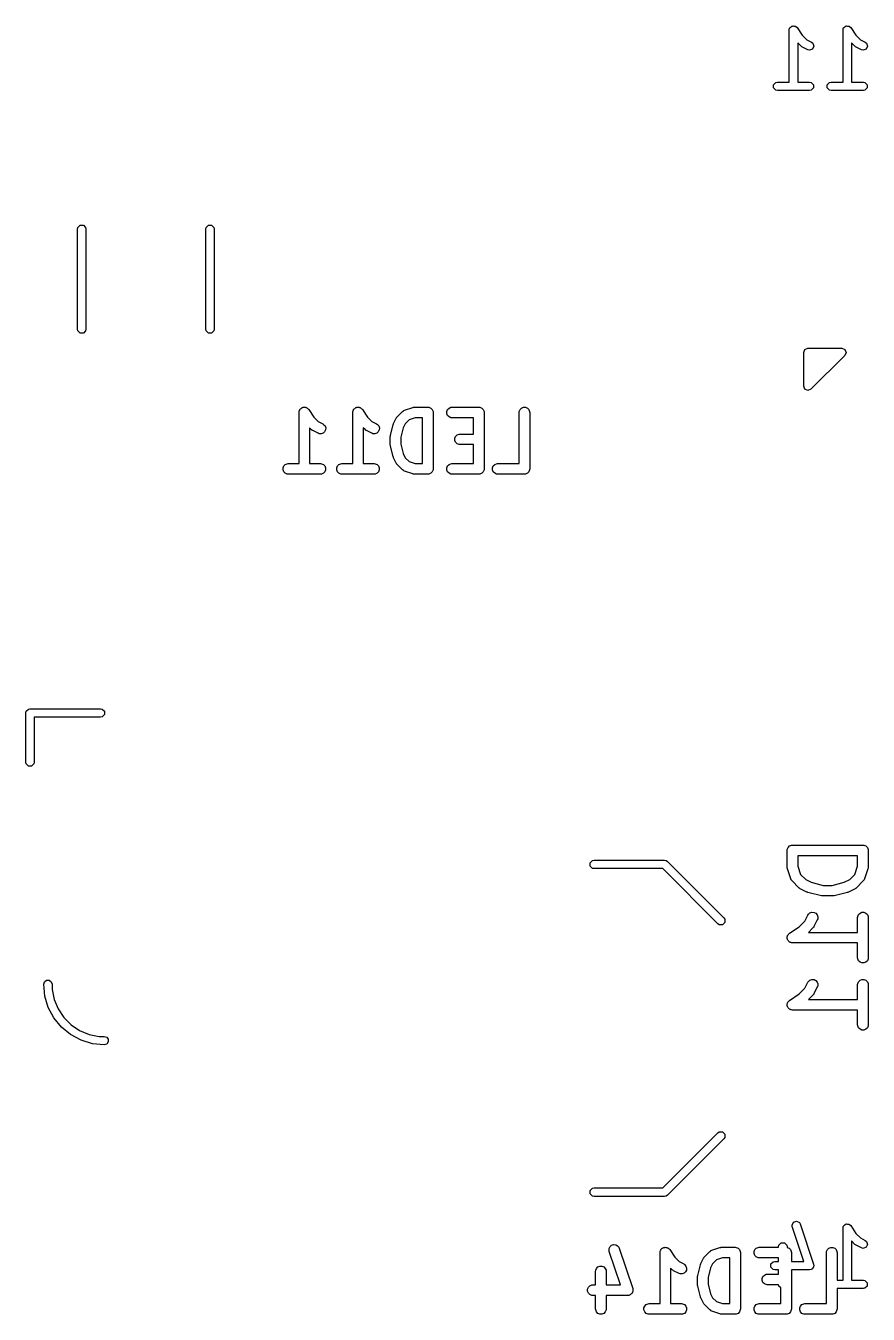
# Model space of a CAD drawing. Extents: x 104 to 228, y -134 to -58.
# Drawn here: x 141.97 to 153.92, y -96.71 to -78.42 of the extents above; entities that cross this region are included whole.
import ezdxf

# ---------------------------------------------------------------- set-up
doc = ezdxf.new("R2010")
doc.units = 0
doc.layers.add('BLACK', color=7, linetype='CONTINUOUS')

msp = doc.modelspace()

# ---------------------------------------------------------------- linework, layer by layer
at = {"layer": 'BLACK', "linetype": 'CONTINUOUS'}
for p, q in [((152.824682, -78.440777), (152.837038, -78.428422)), ((152.837038, -78.428422), (152.843216, -78.428422)), ((152.843216, -78.428422), (152.848355, -78.424996)), ((152.848355, -78.424996), (152.865487, -78.428422)), ((152.865487, -78.428422), (152.88296, -78.428422)), ((152.88296, -78.428422), (152.887327, -78.432789)), ((153.586587, -78.440777), (153.598943, -78.428422)), ((153.598943, -78.428422), (153.605121, -78.428422)), ((153.605121, -78.428422), (153.61026, -78.424996)), ((153.61026, -78.424996), (153.627392, -78.428422)), ((153.627392, -78.428422), (153.644865, -78.428422)), ((153.644865, -78.428422), (153.649232, -78.432789)), ((152.799999, -78.483855), (152.804566, -78.460894)), ((152.799999, -79.223855), (152.799999, -78.483855)), ((152.804566, -78.460894), (152.808933, -78.456526)), ((152.808933, -78.456526), (152.810145, -78.450469)), ((152.810145, -78.450469), (152.824682, -78.440777)), ((152.887327, -78.432789), (152.893385, -78.434001)), ((152.893385, -78.434001), (152.909922, -78.450573)), ((152.909922, -78.450573), (152.982816, -78.559914)), ((152.982816, -78.559914), (153.047921, -78.625018)), ((153.561904, -78.483855), (153.566471, -78.460894)), ((153.561904, -79.223855), (153.561904, -78.483855)), ((153.566471, -78.460894), (153.570838, -78.456526)), ((153.570838, -78.456526), (153.57205, -78.450469)), ((153.57205, -78.450469), (153.586587, -78.440777)), ((153.649232, -78.432789), (153.65529, -78.434001)), ((153.65529, -78.434001), (153.671827, -78.450573)), ((153.671827, -78.450573), (153.744721, -78.559914)), ((153.744721, -78.559914), (153.809826, -78.625018)), ((152.969954, -78.716757), (152.919999, -78.666802)), ((152.919999, -78.666802), (152.919999, -79.223855)), ((152.977941, -78.722094), (152.969954, -78.716757)), ((152.985547, -78.727997), (152.977941, -78.722094)), ((153.061739, -78.766092), (152.985547, -78.727997)), ((153.047921, -78.625018), (153.115404, -78.65876)), ((153.084318, -78.772275), (153.061739, -78.766092)), ((153.127884, -78.757753), (153.084318, -78.772275)), ((153.115404, -78.65876), (153.133898, -78.673113)), ((153.14842, -78.716679), (153.127884, -78.757753)), ((153.133898, -78.673113), (153.14842, -78.716679)), ((153.731859, -78.716757), (153.681904, -78.666802)), ((153.681904, -78.666802), (153.681904, -79.223855)), ((153.739846, -78.722094), (153.731859, -78.716757)), ((153.747452, -78.727997), (153.739846, -78.722094)), ((153.823644, -78.766092), (153.747452, -78.727997)), ((153.809826, -78.625018), (153.877309, -78.65876)), ((153.846223, -78.772275), (153.823644, -78.766092)), ((153.889789, -78.757753), (153.846223, -78.772275)), ((153.877309, -78.65876), (153.895803, -78.673113)), ((153.910325, -78.716679), (153.889789, -78.757753)), ((153.895803, -78.673113), (153.910325, -78.716679)), ((152.575995, -79.260894), (152.608467, -79.228422)), ((152.575995, -79.306816), (152.575995, -79.260894)), ((152.608467, -79.339288), (152.575995, -79.306816)), ((152.608467, -79.228422), (152.631428, -79.223855)), ((152.631428, -79.343855), (152.608467, -79.339288)), ((152.631428, -79.223855), (152.799999, -79.223855)), ((153.088571, -79.343855), (152.631428, -79.343855)), ((152.919999, -79.223855), (153.088571, -79.223855)), ((153.088571, -79.223855), (153.111532, -79.228422)), ((153.111532, -79.339288), (153.088571, -79.343855)), ((153.111532, -79.228422), (153.144004, -79.260894)), ((153.144004, -79.306816), (153.111532, -79.339288)), ((153.144004, -79.260894), (153.144004, -79.306816)), ((153.3379, -79.260894), (153.370372, -79.228422)), ((153.3379, -79.306816), (153.3379, -79.260894)), ((153.370372, -79.339288), (153.3379, -79.306816)), ((153.370372, -79.228422), (153.393333, -79.223855)), ((153.393333, -79.343855), (153.370372, -79.339288)), ((153.393333, -79.223855), (153.561904, -79.223855)), ((153.850476, -79.343855), (153.393333, -79.343855)), ((153.681904, -79.223855), (153.850476, -79.223855)), ((153.850476, -79.223855), (153.873437, -79.228422)), ((153.873437, -79.339288), (153.850476, -79.343855)), ((153.873437, -79.228422), (153.905909, -79.260894)), ((153.905909, -79.306816), (153.873437, -79.339288)), ((153.905909, -79.260894), (153.905909, -79.306816)), ((142.7, -81.308748), (142.704567, -81.285787)), ((142.7, -82.731252), (142.7, -81.308748)), ((142.704567, -81.285787), (142.737039, -81.253315)), ((142.737039, -81.253315), (142.782961, -81.253315)), ((142.782961, -81.253315), (142.815433, -81.285787)), ((142.815433, -81.285787), (142.82, -81.308748)), ((142.82, -81.308748), (142.82, -82.731252)), ((144.52, -81.308748), (144.524567, -81.285787)), ((144.52, -82.731252), (144.52, -81.308748)), ((144.524567, -81.285787), (144.557039, -81.253315)), ((144.557039, -81.253315), (144.602961, -81.253315)), ((144.602961, -81.253315), (144.635433, -81.285787)), ((144.635433, -81.285787), (144.64, -81.308748)), ((144.64, -81.308748), (144.64, -82.731252)), ((142.704567, -82.754213), (142.7, -82.731252)), ((142.737039, -82.786685), (142.704567, -82.754213)), ((142.782961, -82.786685), (142.737039, -82.786685)), ((142.815433, -82.754213), (142.782961, -82.786685)), ((142.82, -82.731252), (142.815433, -82.754213)), ((144.524567, -82.754213), (144.52, -82.731252)), ((144.557039, -82.786685), (144.524567, -82.754213)), ((144.602961, -82.786685), (144.557039, -82.786685)), ((144.635433, -82.754213), (144.602961, -82.786685)), ((144.64, -82.731252), (144.635433, -82.754213)), ((153.022574, -83.017574), (153.065, -83)), ((153.065, -83), (153.545, -83)), ((153.545, -83), (153.587426, -83.017574)), ((153.005, -83.06), (153.022574, -83.017574)), ((153.005, -83.54), (153.005, -83.06)), ((153.587426, -83.102426), (153.107426, -83.582426)), ((153.587426, -83.017574), (153.605, -83.06)), ((153.605, -83.06), (153.587426, -83.102426)), ((153.022574, -83.582426), (153.005, -83.54)), ((153.065, -83.6), (153.022574, -83.582426)), ((153.107426, -83.582426), (153.065, -83.6)), ((145.843332, -83.912217), (145.843347, -83.912141)), ((145.843337, -83.912242), (145.843332, -83.912217)), ((145.843332, -83.912295), (145.843337, -83.912242)), ((145.843332, -84.637295), (145.843332, -83.912295)), ((145.843347, -83.912141), (145.844773, -83.897663)), ((145.844773, -83.897663), (145.847614, -83.890802)), ((145.847614, -83.890802), (145.849071, -83.883522)), ((145.849071, -83.883522), (145.853159, -83.877416)), ((145.853159, -83.877416), (145.855972, -83.870627)), ((145.855972, -83.870627), (145.861222, -83.865376)), ((145.861222, -83.865376), (145.865354, -83.859207)), ((145.865354, -83.859207), (145.871468, -83.85513)), ((145.871468, -83.85513), (145.876664, -83.849935)), ((145.876664, -83.849935), (145.883524, -83.847093)), ((145.883524, -83.847093), (145.889703, -83.842974)), ((145.889703, -83.842974), (145.896911, -83.841547)), ((145.896911, -83.841547), (145.9037, -83.838736)), ((145.9037, -83.838736), (145.911126, -83.838736)), ((145.911126, -83.838736), (145.91841, -83.837295)), ((145.91841, -83.837295), (145.925615, -83.838736)), ((145.925615, -83.838736), (145.932964, -83.838736)), ((145.932964, -83.838736), (145.939824, -83.841577)), ((145.939824, -83.841577), (145.947105, -83.843034)), ((145.947105, -83.843034), (145.95321, -83.847122)), ((145.95321, -83.847122), (145.96, -83.849935)), ((145.96, -83.849935), (145.96525, -83.855185)), ((145.96525, -83.855185), (145.97142, -83.859317)), ((145.97142, -83.859317), (145.98064, -83.870575)), ((145.98064, -83.870575), (145.980692, -83.870627)), ((145.980692, -83.870627), (145.980701, -83.870649)), ((145.980701, -83.870649), (145.980736, -83.870692)), ((145.980736, -83.870692), (146.052808, -83.9788)), ((146.605237, -83.912217), (146.605252, -83.912141)), ((146.605242, -83.912242), (146.605237, -83.912217)), ((146.605237, -83.912295), (146.605242, -83.912242)), ((146.605237, -84.637295), (146.605237, -83.912295)), ((146.605252, -83.912141), (146.606678, -83.897663)), ((146.606678, -83.897663), (146.609519, -83.890802)), ((146.609519, -83.890802), (146.610976, -83.883522)), ((146.610976, -83.883522), (146.615064, -83.877416)), ((146.615064, -83.877416), (146.617877, -83.870627)), ((146.617877, -83.870627), (146.623127, -83.865376)), ((146.623127, -83.865376), (146.627259, -83.859207)), ((146.627259, -83.859207), (146.633373, -83.85513)), ((146.633373, -83.85513), (146.638569, -83.849935)), ((146.638569, -83.849935), (146.645429, -83.847093)), ((146.645429, -83.847093), (146.651608, -83.842974)), ((146.651608, -83.842974), (146.658816, -83.841547)), ((146.658816, -83.841547), (146.665605, -83.838736)), ((146.665605, -83.838736), (146.673031, -83.838736)), ((146.673031, -83.838736), (146.680315, -83.837295)), ((146.680315, -83.837295), (146.68752, -83.838736)), ((146.68752, -83.838736), (146.694869, -83.838736)), ((146.694869, -83.838736), (146.701729, -83.841577)), ((146.701729, -83.841577), (146.70901, -83.843034)), ((146.70901, -83.843034), (146.715115, -83.847122)), ((146.715115, -83.847122), (146.721905, -83.849935)), ((146.721905, -83.849935), (146.727155, -83.855185)), ((146.727155, -83.855185), (146.733325, -83.859317)), ((146.733325, -83.859317), (146.742545, -83.870575)), ((146.742545, -83.870575), (146.742597, -83.870627)), ((146.742597, -83.870627), (146.742606, -83.870649)), ((146.742606, -83.870649), (146.742641, -83.870692)), ((146.742641, -83.870692), (146.814713, -83.9788)), ((147.236728, -83.973547), (147.312918, -83.897357)), ((147.312918, -83.897357), (147.324283, -83.888029)), ((147.324283, -83.888029), (147.326775, -83.886996)), ((147.326775, -83.886996), (147.328809, -83.885233)), ((147.328809, -83.885233), (147.342234, -83.879239)), ((147.342234, -83.879239), (147.45652, -83.841144)), ((147.45652, -83.841144), (147.463773, -83.839494)), ((147.463773, -83.839494), (147.465605, -83.838736)), ((147.465605, -83.838736), (147.468259, -83.838474)), ((147.468259, -83.838474), (147.470857, -83.837884)), ((147.470857, -83.837884), (147.472831, -83.838024)), ((147.472831, -83.838024), (147.480237, -83.837295)), ((147.480237, -83.837295), (147.670713, -83.837295)), ((147.670713, -83.837295), (147.685345, -83.838736)), ((147.685345, -83.838736), (147.712381, -83.849935)), ((147.712381, -83.849935), (147.733073, -83.870627)), ((147.733073, -83.870627), (147.744272, -83.897663)), ((147.744272, -83.897663), (147.745713, -83.912295)), ((147.745713, -83.912295), (147.745713, -84.712295)), ((147.940012, -83.897663), (147.951211, -83.870627)), ((147.940012, -83.926927), (147.940012, -83.897663)), ((147.951211, -83.870627), (147.971903, -83.849935)), ((147.971903, -83.849935), (147.998939, -83.838736)), ((147.998939, -83.838736), (148.013571, -83.837295)), ((148.013571, -83.837295), (148.394523, -83.837295)), ((148.394523, -83.837295), (148.409155, -83.838736)), ((148.409155, -83.838736), (148.436191, -83.849935)), ((148.436191, -83.849935), (148.456883, -83.870627)), ((148.456883, -83.870627), (148.468082, -83.897663)), ((148.468082, -83.897663), (148.469523, -83.912295)), ((148.469523, -83.912295), (148.469523, -84.712295)), ((148.967142, -83.912295), (148.968583, -83.897663)), ((148.967142, -84.637295), (148.967142, -83.912295)), ((148.968583, -83.897663), (148.979782, -83.870627)), ((148.979782, -83.870627), (149.000474, -83.849935)), ((149.000474, -83.849935), (149.02751, -83.838736)), ((149.02751, -83.838736), (149.056774, -83.838736)), ((149.056774, -83.838736), (149.08381, -83.849935)), ((149.08381, -83.849935), (149.104502, -83.870627)), ((149.104502, -83.870627), (149.115701, -83.897663)), ((149.115701, -83.897663), (149.117142, -83.912295)), ((149.117142, -83.912295), (149.117142, -84.712295)), ((146.052808, -83.9788), (146.11514, -84.041131)), ((146.11514, -84.041131), (146.180445, -84.073784)), ((146.180445, -84.073784), (146.192888, -84.081616)), ((146.192888, -84.081616), (146.212061, -84.103724)), ((146.814713, -83.9788), (146.877045, -84.041131)), ((146.877045, -84.041131), (146.94235, -84.073784)), ((146.94235, -84.073784), (146.954793, -84.081616)), ((146.954793, -84.081616), (146.973966, -84.103724)), ((147.140809, -84.236961), (147.178905, -84.08458)), ((147.178905, -84.08458), (147.17929, -84.0835)), ((147.17929, -84.0835), (147.179329, -84.082962)), ((147.179329, -84.082962), (147.181653, -84.076886)), ((147.181653, -84.076886), (147.183852, -84.070735)), ((147.183852, -84.070735), (147.184174, -84.070299)), ((147.184174, -84.070299), (147.184584, -84.06923)), ((147.184584, -84.06923), (147.222679, -83.993039)), ((147.222679, -83.993039), (147.226643, -83.986739)), ((147.226643, -83.986739), (147.227401, -83.984912)), ((147.227401, -83.984912), (147.229089, -83.982855)), ((147.229089, -83.982855), (147.230511, -83.980596)), ((147.230511, -83.980596), (147.232009, -83.979296)), ((147.232009, -83.979296), (147.236728, -83.973547)), ((147.3514, -84.071006), (147.32243, -84.128946)), ((147.406464, -84.015942), (147.3514, -84.071006)), ((147.492407, -83.987295), (147.406464, -84.015942)), ((147.595713, -83.987295), (147.492407, -83.987295)), ((147.595713, -84.637295), (147.595713, -83.987295)), ((147.951211, -83.953963), (147.940012, -83.926927)), ((147.971903, -83.974655), (147.951211, -83.953963)), ((147.998939, -83.985854), (147.971903, -83.974655)), ((148.013571, -83.987295), (147.998939, -83.985854)), ((148.319523, -83.987295), (148.013571, -83.987295)), ((148.319523, -84.218247), (148.319523, -83.987295)), ((146.01768, -84.155804), (145.993332, -84.131455)), ((145.993332, -84.131455), (145.993332, -84.637295)), ((146.023429, -84.160522), (146.01768, -84.155804)), ((146.024729, -84.162021), (146.023429, -84.160522)), ((146.026988, -84.163442), (146.024729, -84.162021)), ((146.029045, -84.165131), (146.026988, -84.163442)), ((146.030872, -84.165888), (146.029045, -84.165131)), ((146.037172, -84.169853), (146.030872, -84.165888)), ((146.113363, -84.207948), (146.037172, -84.169853)), ((146.127095, -84.213203), (146.113363, -84.207948)), ((146.156285, -84.215277), (146.127095, -84.213203)), ((146.184046, -84.206023), (146.156285, -84.215277)), ((146.206154, -84.18685), (146.184046, -84.206023)), ((146.219241, -84.160675), (146.206154, -84.18685)), ((146.212061, -84.103724), (146.221315, -84.131485)), ((146.221315, -84.131485), (146.219241, -84.160675)), ((146.779585, -84.155804), (146.755237, -84.131455)), ((146.755237, -84.131455), (146.755237, -84.637295)), ((146.785334, -84.160522), (146.779585, -84.155804)), ((146.786634, -84.162021), (146.785334, -84.160522)), ((146.788893, -84.163442), (146.786634, -84.162021)), ((146.79095, -84.165131), (146.788893, -84.163442)), ((146.792777, -84.165888), (146.79095, -84.165131)), ((146.799077, -84.169853), (146.792777, -84.165888)), ((146.875268, -84.207948), (146.799077, -84.169853)), ((146.889, -84.213203), (146.875268, -84.207948)), ((146.91819, -84.215277), (146.889, -84.213203)), ((146.945951, -84.206023), (146.91819, -84.215277)), ((146.968059, -84.18685), (146.945951, -84.206023)), ((146.981146, -84.160675), (146.968059, -84.18685)), ((146.973966, -84.103724), (146.98322, -84.131485)), ((146.98322, -84.131485), (146.981146, -84.160675)), ((147.13857, -84.255152), (147.138821, -84.252598)), ((147.13857, -84.369438), (147.13857, -84.255152)), ((147.138659, -84.251506), (147.139468, -84.246031)), ((147.138821, -84.252598), (147.138659, -84.251506)), ((147.139468, -84.246031), (147.140011, -84.24052)), ((147.140011, -84.24052), (147.140433, -84.239499)), ((147.140433, -84.239499), (147.140809, -84.236961)), ((147.32243, -84.128946), (147.28857, -84.264387)), ((147.28857, -84.264387), (147.28857, -84.360202)), ((148.054298, -84.278615), (148.065497, -84.251579)), ((148.054298, -84.307879), (148.054298, -84.278615)), ((148.065497, -84.251579), (148.086189, -84.230887)), ((148.086189, -84.230887), (148.113225, -84.219688)), ((148.113225, -84.219688), (148.127857, -84.218247)), ((148.127857, -84.218247), (148.319523, -84.218247)), ((147.138821, -84.371991), (147.13857, -84.369438)), ((147.138659, -84.373084), (147.138821, -84.371991)), ((147.139468, -84.378558), (147.138659, -84.373084)), ((147.140011, -84.38407), (147.139468, -84.378558)), ((147.140433, -84.38509), (147.140011, -84.38407)), ((147.140809, -84.387629), (147.140433, -84.38509)), ((147.178905, -84.54001), (147.140809, -84.387629)), ((147.28857, -84.360202), (147.32243, -84.495642)), ((148.065497, -84.334915), (148.054298, -84.307879)), ((148.086189, -84.355607), (148.065497, -84.334915)), ((148.113225, -84.366806), (148.086189, -84.355607)), ((148.127857, -84.368247), (148.113225, -84.366806)), ((148.319523, -84.368247), (148.127857, -84.368247)), ((148.319523, -84.637295), (148.319523, -84.368247)), ((145.648093, -84.649935), (145.675129, -84.638736)), ((145.675129, -84.638736), (145.689761, -84.637295)), ((145.689761, -84.637295), (145.843332, -84.637295)), ((145.993332, -84.637295), (146.146904, -84.637295)), ((146.146904, -84.637295), (146.161536, -84.638736)), ((146.161536, -84.638736), (146.188572, -84.649935)), ((146.409998, -84.649935), (146.437034, -84.638736)), ((146.437034, -84.638736), (146.451666, -84.637295)), ((146.451666, -84.637295), (146.605237, -84.637295)), ((146.755237, -84.637295), (146.908809, -84.637295)), ((146.908809, -84.637295), (146.923441, -84.638736)), ((146.923441, -84.638736), (146.950477, -84.649935)), ((147.17929, -84.541089), (147.178905, -84.54001)), ((147.179329, -84.541628), (147.17929, -84.541089)), ((147.181653, -84.547703), (147.179329, -84.541628)), ((147.183852, -84.553855), (147.181653, -84.547703)), ((147.184174, -84.55429), (147.183852, -84.553855)), ((147.184584, -84.55536), (147.184174, -84.55429)), ((147.222679, -84.63155), (147.184584, -84.55536)), ((147.226642, -84.637846), (147.222679, -84.63155)), ((147.2274, -84.639676), (147.226642, -84.637846)), ((147.229089, -84.641734), (147.2274, -84.639676)), ((147.230511, -84.643993), (147.229089, -84.641734)), ((147.232009, -84.645292), (147.230511, -84.643993)), ((147.236728, -84.651042), (147.232009, -84.645292)), ((147.32243, -84.495642), (147.3514, -84.553582)), ((147.3514, -84.553582), (147.406465, -84.608648)), ((147.406465, -84.608648), (147.492407, -84.637295)), ((147.492407, -84.637295), (147.595713, -84.637295)), ((147.971903, -84.649935), (147.998939, -84.638736)), ((147.998939, -84.638736), (148.013571, -84.637295)), ((148.013571, -84.637295), (148.319523, -84.637295)), ((148.619522, -84.649935), (148.646558, -84.638736)), ((148.646558, -84.638736), (148.66119, -84.637295)), ((148.66119, -84.637295), (148.967142, -84.637295)), ((145.616202, -84.697663), (145.627401, -84.670627)), ((145.616202, -84.726927), (145.616202, -84.697663)), ((145.627401, -84.753963), (145.616202, -84.726927)), ((145.627401, -84.670627), (145.648093, -84.649935)), ((145.648093, -84.774655), (145.627401, -84.753963)), ((145.675129, -84.785854), (145.648093, -84.774655)), ((145.689761, -84.787295), (145.675129, -84.785854)), ((146.146904, -84.787295), (145.689761, -84.787295)), ((146.161536, -84.785854), (146.146904, -84.787295)), ((146.188572, -84.774655), (146.161536, -84.785854)), ((146.188572, -84.649935), (146.209264, -84.670627)), ((146.209264, -84.753963), (146.188572, -84.774655)), ((146.209264, -84.670627), (146.220463, -84.697663)), ((146.220463, -84.726927), (146.209264, -84.753963)), ((146.220463, -84.697663), (146.220463, -84.726927)), ((146.378107, -84.697663), (146.389306, -84.670627)), ((146.378107, -84.726927), (146.378107, -84.697663)), ((146.389306, -84.753963), (146.378107, -84.726927)), ((146.389306, -84.670627), (146.409998, -84.649935)), ((146.409998, -84.774655), (146.389306, -84.753963)), ((146.437034, -84.785854), (146.409998, -84.774655)), ((146.451666, -84.787295), (146.437034, -84.785854)), ((146.908809, -84.787295), (146.451666, -84.787295)), ((146.923441, -84.785854), (146.908809, -84.787295)), ((146.950477, -84.774655), (146.923441, -84.785854)), ((146.950477, -84.649935), (146.971169, -84.670627)), ((146.971169, -84.753963), (146.950477, -84.774655)), ((146.971169, -84.670627), (146.982368, -84.697663)), ((146.982368, -84.726927), (146.971169, -84.753963)), ((146.982368, -84.697663), (146.982368, -84.726927)), ((147.312918, -84.727233), (147.236728, -84.651042)), ((147.324283, -84.73656), (147.312918, -84.727233)), ((147.326773, -84.737591), (147.324283, -84.73656)), ((147.328809, -84.739357), (147.326773, -84.737591)), ((147.342234, -84.745351), (147.328809, -84.739357)), ((147.45652, -84.783446), (147.342234, -84.745351)), ((147.463773, -84.785095), (147.45652, -84.783446)), ((147.465605, -84.785854), (147.463773, -84.785095)), ((147.468259, -84.786115), (147.465605, -84.785854)), ((147.470857, -84.786706), (147.468259, -84.786115)), ((147.472831, -84.786565), (147.470857, -84.786706)), ((147.480237, -84.787295), (147.472831, -84.786565)), ((147.670713, -84.787295), (147.480237, -84.787295)), ((147.685345, -84.785854), (147.670713, -84.787295)), ((147.712381, -84.774655), (147.685345, -84.785854)), ((147.733073, -84.753963), (147.712381, -84.774655)), ((147.744272, -84.726927), (147.733073, -84.753963)), ((147.745713, -84.712295), (147.744272, -84.726927)), ((147.940012, -84.697663), (147.951211, -84.670627)), ((147.940012, -84.726927), (147.940012, -84.697663)), ((147.951211, -84.753963), (147.940012, -84.726927)), ((147.951211, -84.670627), (147.971903, -84.649935)), ((147.971903, -84.774655), (147.951211, -84.753963)), ((147.998939, -84.785854), (147.971903, -84.774655)), ((148.013571, -84.787295), (147.998939, -84.785854)), ((148.394523, -84.787295), (148.013571, -84.787295)), ((148.409155, -84.785854), (148.394523, -84.787295)), ((148.436191, -84.774655), (148.409155, -84.785854)), ((148.456883, -84.753963), (148.436191, -84.774655)), ((148.468082, -84.726927), (148.456883, -84.753963)), ((148.469523, -84.712295), (148.468082, -84.726927)), ((148.587631, -84.697663), (148.59883, -84.670627)), ((148.587631, -84.726927), (148.587631, -84.697663)), ((148.59883, -84.753963), (148.587631, -84.726927)), ((148.59883, -84.670627), (148.619522, -84.649935)), ((148.619522, -84.774655), (148.59883, -84.753963)), ((148.646558, -84.785854), (148.619522, -84.774655)), ((148.66119, -84.787295), (148.646558, -84.785854)), ((149.042142, -84.787295), (148.66119, -84.787295)), ((149.056774, -84.785854), (149.042142, -84.787295)), ((149.08381, -84.774655), (149.056774, -84.785854)), ((149.104502, -84.753963), (149.08381, -84.774655)), ((149.115701, -84.726927), (149.104502, -84.753963)), ((149.117142, -84.712295), (149.115701, -84.726927)), ((141.970567, -88.152039), (142.003039, -88.119567)), ((142.003039, -88.119567), (142.026, -88.115)), ((142.026, -88.115), (143.026, -88.115)), ((143.026, -88.115), (143.048961, -88.119567)), ((143.048961, -88.119567), (143.081433, -88.152039)), ((141.966, -88.175), (141.970567, -88.152039)), ((141.966, -88.875), (141.966, -88.175)), ((143.026, -88.235), (142.086, -88.235)), ((142.086, -88.235), (142.086, -88.875)), ((143.048961, -88.230433), (143.026, -88.235)), ((143.081433, -88.197961), (143.048961, -88.230433)), ((143.081433, -88.152039), (143.081433, -88.197961)), ((141.970567, -88.897961), (141.966, -88.875)), ((142.003039, -88.930433), (141.970567, -88.897961)), ((142.048961, -88.930433), (142.003039, -88.930433)), ((142.081433, -88.897961), (142.048961, -88.930433)), ((142.086, -88.875), (142.081433, -88.897961)), ((152.769819, -90.125714), (152.77126, -90.111082)), ((152.769819, -90.363809), (152.769819, -90.125714)), ((152.77126, -90.111082), (152.782459, -90.084046)), ((152.782459, -90.084046), (152.803151, -90.063354)), ((152.803151, -90.063354), (152.830187, -90.052155)), ((152.830187, -90.052155), (152.844819, -90.050714)), ((152.844819, -90.050714), (153.844819, -90.050714)), ((153.844819, -90.050714), (153.859451, -90.052155)), ((153.859451, -90.052155), (153.886487, -90.063354)), ((153.886487, -90.063354), (153.907179, -90.084046)), ((153.907179, -90.084046), (153.918378, -90.111082)), ((153.918378, -90.111082), (153.919819, -90.125714)), ((153.919819, -90.125714), (153.919819, -90.363809)), ((149.974567, -90.302039), (150.007039, -90.269567)), ((149.974567, -90.347961), (149.974567, -90.302039)), ((150.007039, -90.269567), (150.03, -90.265)), ((150.03, -90.265), (151.03, -90.265)), ((151.03, -90.265), (151.052961, -90.269567)), ((151.052961, -90.269567), (151.072426, -90.282574)), ((151.072426, -90.282574), (151.872427, -91.082574)), ((153.769819, -90.200714), (152.919819, -90.200714)), ((152.919819, -90.200714), (152.919819, -90.351638)), ((153.769819, -90.351639), (153.769819, -90.200714)), ((150.007039, -90.380433), (149.974567, -90.347961)), ((150.03, -90.385), (150.007039, -90.380433)), ((151.005148, -90.385), (150.03, -90.385)), ((151.787574, -91.167427), (151.005148, -90.385)), ((152.770548, -90.371214), (152.769819, -90.363809)), ((152.770408, -90.373189), (152.770548, -90.371214)), ((152.770998, -90.375786), (152.770408, -90.373189)), ((152.77126, -90.378441), (152.770998, -90.375786)), ((152.772018, -90.380272), (152.77126, -90.378441)), ((152.773668, -90.387526), (152.772018, -90.380272)), ((152.821287, -90.530383), (152.773668, -90.387526)), ((152.919819, -90.351638), (152.95799, -90.466152)), ((152.95799, -90.466152), (153.032103, -90.540265)), ((153.657534, -90.540264), (153.731648, -90.466151)), ((153.731648, -90.466151), (153.769819, -90.351639)), ((153.91597, -90.387527), (153.868351, -90.530383)), ((153.917619, -90.380271), (153.91597, -90.387527)), ((153.918378, -90.378441), (153.917619, -90.380271)), ((153.918639, -90.375787), (153.918378, -90.378441)), ((153.91923, -90.37319), (153.918639, -90.375787)), ((153.919819, -90.363809), (153.919089, -90.371215)), ((153.919089, -90.371215), (153.91923, -90.37319)), ((152.827281, -90.543808), (152.821287, -90.530383)), ((152.829046, -90.545843), (152.827281, -90.543808)), ((152.830078, -90.548334), (152.829046, -90.545843)), ((152.839405, -90.559699), (152.830078, -90.548334)), ((152.934643, -90.654937), (152.839405, -90.559699)), ((152.940393, -90.659657), (152.934643, -90.654937)), ((152.941692, -90.661154), (152.940393, -90.659657)), ((152.943946, -90.662573), (152.941692, -90.661154)), ((152.946008, -90.664265), (152.943946, -90.662573)), ((152.94784, -90.665023), (152.946008, -90.664265)), ((152.954135, -90.668986), (152.94784, -90.665023)), ((153.049373, -90.716605), (152.954135, -90.668986)), ((153.032103, -90.540265), (153.10909, -90.578758)), ((153.10909, -90.578758), (153.282624, -90.622142)), ((153.282624, -90.622142), (153.407013, -90.622142)), ((153.407013, -90.622142), (153.580547, -90.578758)), ((153.580547, -90.578758), (153.657534, -90.540264)), ((153.735502, -90.668986), (153.640264, -90.716605)), ((153.741798, -90.665022), (153.735502, -90.668986)), ((153.743628, -90.664265), (153.741798, -90.665022)), ((153.745686, -90.662575), (153.743628, -90.664265)), ((153.747945, -90.661154), (153.745686, -90.662575)), ((153.749244, -90.659655), (153.747945, -90.661154)), ((153.754994, -90.654937), (153.749244, -90.659655)), ((153.850233, -90.559699), (153.754994, -90.654937)), ((153.859561, -90.548334), (153.850233, -90.559699)), ((153.860592, -90.545843), (153.859561, -90.548334)), ((153.862357, -90.543809), (153.860592, -90.545843)), ((153.868351, -90.530383), (153.862357, -90.543809)), ((153.050442, -90.717014), (153.049373, -90.716605)), ((153.050878, -90.717337), (153.050442, -90.717014)), ((153.057014, -90.719529), (153.050878, -90.717337)), ((153.063104, -90.72186), (153.057014, -90.719529)), ((153.063644, -90.721898), (153.063104, -90.72186)), ((153.064724, -90.722284), (153.063644, -90.721898)), ((153.2552, -90.769903), (153.064724, -90.722284)), ((153.257736, -90.770278), (153.2552, -90.769903)), ((153.258758, -90.770701), (153.257736, -90.770278)), ((153.26427, -90.771243), (153.258758, -90.770701)), ((153.269744, -90.772053), (153.26427, -90.771243)), ((153.270836, -90.77189), (153.269744, -90.772053)), ((153.27339, -90.772142), (153.270836, -90.77189)), ((153.416247, -90.772142), (153.27339, -90.772142)), ((153.4188, -90.77189), (153.416247, -90.772142)), ((153.419893, -90.772053), (153.4188, -90.77189)), ((153.425366, -90.771243), (153.419893, -90.772053)), ((153.430879, -90.770701), (153.425366, -90.771243)), ((153.4319, -90.770278), (153.430879, -90.770701)), ((153.434437, -90.769903), (153.4319, -90.770278)), ((153.624913, -90.722284), (153.434437, -90.769903)), ((153.625992, -90.721898), (153.624913, -90.722284)), ((153.626532, -90.72186), (153.625992, -90.721898)), ((153.632613, -90.719532), (153.626532, -90.72186)), ((153.638759, -90.717337), (153.632613, -90.719532)), ((153.639194, -90.717014), (153.638759, -90.717337)), ((153.640264, -90.716605), (153.639194, -90.717014)), ((153.021275, -91.128906), (153.063451, -91.044554)), ((153.063451, -91.044554), (153.071283, -91.032111)), ((153.071283, -91.032111), (153.093391, -91.012938)), ((153.093391, -91.012938), (153.121152, -91.003684)), ((153.121152, -91.003684), (153.150342, -91.005758)), ((153.150342, -91.005758), (153.176517, -91.018846)), ((153.176517, -91.018846), (153.19569, -91.040953)), ((153.19569, -91.040953), (153.204944, -91.068715)), ((153.77126, -91.063463), (153.782459, -91.036427)), ((153.782459, -91.036427), (153.803151, -91.015735)), ((153.803151, -91.015735), (153.830187, -91.004536)), ((153.830187, -91.004536), (153.859451, -91.004536)), ((153.859451, -91.004536), (153.886487, -91.015735)), ((153.886487, -91.015735), (153.907179, -91.036427)), ((153.907179, -91.036427), (153.918378, -91.063463)), ((151.807039, -91.180433), (151.787574, -91.167427)), ((151.852961, -91.180433), (151.807039, -91.180433)), ((151.885433, -91.147961), (151.852961, -91.180433)), ((151.872427, -91.082574), (151.885433, -91.102039)), ((151.885433, -91.102039), (151.885433, -91.147961)), ((152.803216, -91.301405), (152.939894, -91.210286)), ((152.939894, -91.210286), (153.021275, -91.128906)), ((153.135947, -91.226366), (153.073504, -91.288809)), ((153.140667, -91.220615), (153.135947, -91.226366)), ((153.142164, -91.219317), (153.140667, -91.220615)), ((153.143583, -91.217062), (153.142164, -91.219317)), ((153.145275, -91.215001), (153.143583, -91.217062)), ((153.146033, -91.213168), (153.145275, -91.215001)), ((153.149996, -91.206874), (153.146033, -91.213168)), ((153.197615, -91.111636), (153.149996, -91.206874)), ((153.20287, -91.097905), (153.197615, -91.111636)), ((153.204944, -91.068715), (153.20287, -91.097905)), ((153.769819, -91.078095), (153.77126, -91.063463)), ((153.769819, -91.288809), (153.769819, -91.078095)), ((153.918378, -91.063463), (153.919819, -91.078095)), ((153.919819, -91.078095), (153.919819, -91.649523)), ((152.769819, -91.36373), (152.77126, -91.356525)), ((152.77126, -91.371014), (152.769819, -91.36373)), ((152.77126, -91.349177), (152.774101, -91.342316)), ((152.77126, -91.356525), (152.77126, -91.349177)), ((152.77126, -91.378441), (152.77126, -91.371014)), ((152.774072, -91.385229), (152.77126, -91.378441)), ((152.775498, -91.392438), (152.774072, -91.385229)), ((152.774101, -91.342316), (152.775558, -91.335036)), ((152.779617, -91.398616), (152.775498, -91.392438)), ((152.775558, -91.335036), (152.779646, -91.32893)), ((152.782459, -91.405477), (152.779617, -91.398616)), ((152.779646, -91.32893), (152.782459, -91.322141)), ((152.782459, -91.322141), (152.787709, -91.31689)), ((152.787654, -91.410672), (152.782459, -91.405477)), ((152.791731, -91.416787), (152.787654, -91.410672)), ((152.787709, -91.31689), (152.791841, -91.310721)), ((152.791841, -91.310721), (152.803099, -91.3015)), ((152.803099, -91.3015), (152.803151, -91.301449)), ((152.803151, -91.301449), (152.803173, -91.301439)), ((152.803173, -91.301439), (152.803216, -91.301405)), ((153.073504, -91.288809), (153.769819, -91.288809)), ((152.7979, -91.420918), (152.791731, -91.416787)), ((152.803151, -91.426169), (152.7979, -91.420918)), ((152.80994, -91.428981), (152.803151, -91.426169)), ((152.816046, -91.43307), (152.80994, -91.428981)), ((152.823326, -91.434526), (152.816046, -91.43307)), ((152.830187, -91.437368), (152.823326, -91.434526)), ((152.844663, -91.438793), (152.830187, -91.437368)), ((152.84474, -91.438809), (152.844663, -91.438793)), ((152.844766, -91.438803), (152.84474, -91.438809)), ((152.844819, -91.438809), (152.844766, -91.438803)), ((153.769819, -91.438809), (152.844819, -91.438809)), ((153.769819, -91.649523), (153.769819, -91.438809)), ((153.77126, -91.664155), (153.769819, -91.649523)), ((153.782459, -91.691191), (153.77126, -91.664155)), ((153.803151, -91.711883), (153.782459, -91.691191)), ((153.830187, -91.723082), (153.803151, -91.711883)), ((153.859451, -91.723082), (153.830187, -91.723082)), ((153.886487, -91.711883), (153.859451, -91.723082)), ((153.907179, -91.691191), (153.886487, -91.711883)), ((153.918378, -91.664155), (153.907179, -91.691191)), ((153.919819, -91.649523), (153.918378, -91.664155)), ((153.093391, -91.965319), (153.121152, -91.956065)), ((153.121152, -91.956065), (153.150342, -91.958139)), ((153.150342, -91.958139), (153.176517, -91.971227)), ((153.803151, -91.968116), (153.830187, -91.956917)), ((153.830187, -91.956917), (153.859451, -91.956917)), ((153.859451, -91.956917), (153.886487, -91.968116)), ((142.22, -92.025), (142.231459, -91.989733)), ((142.236525, -92.192778), (142.22, -92.025)), ((142.231459, -91.989733), (142.261459, -91.967937)), ((142.261459, -91.967937), (142.298541, -91.967937)), ((142.298541, -91.967937), (142.328541, -91.989733)), ((142.328541, -91.989733), (142.34, -92.025)), ((142.34, -92.025), (142.34, -92.097884)), ((142.34, -92.097884), (142.368437, -92.24085)), ((152.939894, -92.162667), (153.021275, -92.081287)), ((153.021275, -92.081287), (153.063451, -91.996935)), ((153.063451, -91.996935), (153.071283, -91.984492)), ((153.071283, -91.984492), (153.093391, -91.965319)), ((153.197615, -92.064017), (153.149996, -92.159255)), ((153.176517, -91.971227), (153.19569, -91.993334)), ((153.19569, -91.993334), (153.204944, -92.021096)), ((153.20287, -92.050286), (153.197615, -92.064017)), ((153.204944, -92.021096), (153.20287, -92.050286)), ((153.769819, -92.030476), (153.77126, -92.015844)), ((153.769819, -92.24119), (153.769819, -92.030476)), ((153.77126, -92.015844), (153.782459, -91.988808)), ((153.782459, -91.988808), (153.803151, -91.968116)), ((153.886487, -91.968116), (153.907179, -91.988808)), ((153.907179, -91.988808), (153.918378, -92.015844)), ((153.918378, -92.015844), (153.919819, -92.030476)), ((153.919819, -92.030476), (153.919819, -92.601904)), ((142.285464, -92.354108), (142.236525, -92.192778)), ((142.368437, -92.24085), (142.42422, -92.375522)), ((152.769819, -92.316111), (152.77126, -92.308906)), ((152.77126, -92.323395), (152.769819, -92.316111)), ((152.77126, -92.301558), (152.774101, -92.294697)), ((152.77126, -92.308906), (152.77126, -92.301558)), ((152.77126, -92.330822), (152.77126, -92.323395)), ((152.774101, -92.294697), (152.775558, -92.287417)), ((152.775558, -92.287417), (152.779646, -92.281311)), ((152.779646, -92.281311), (152.782459, -92.274522)), ((152.782459, -92.274522), (152.787709, -92.269271)), ((152.787709, -92.269271), (152.791841, -92.263102)), ((152.791841, -92.263102), (152.803099, -92.253881)), ((152.803099, -92.253881), (152.803151, -92.25383)), ((152.803151, -92.25383), (152.803173, -92.25382)), ((152.803173, -92.25382), (152.803216, -92.253786)), ((152.803216, -92.253786), (152.939894, -92.162667)), ((153.135947, -92.178747), (153.073504, -92.24119)), ((153.073504, -92.24119), (153.769819, -92.24119)), ((153.140667, -92.172996), (153.135947, -92.178747)), ((153.142164, -92.171698), (153.140667, -92.172996)), ((153.143583, -92.169443), (153.142164, -92.171698)), ((153.145275, -92.167382), (153.143583, -92.169443)), ((153.146033, -92.165549), (153.145275, -92.167382)), ((153.149996, -92.159255), (153.146033, -92.165549)), ((142.364936, -92.50279), (142.285464, -92.354108)), ((142.471888, -92.633112), (142.364936, -92.50279)), ((142.42422, -92.375522), (142.505204, -92.496723)), ((142.505204, -92.496723), (142.608277, -92.599796)), ((152.774072, -92.33761), (152.77126, -92.330822)), ((152.775498, -92.344819), (152.774072, -92.33761)), ((152.779617, -92.350997), (152.775498, -92.344819)), ((152.782459, -92.357858), (152.779617, -92.350997)), ((152.787654, -92.363053), (152.782459, -92.357858)), ((152.791731, -92.369168), (152.787654, -92.363053)), ((152.7979, -92.373299), (152.791731, -92.369168)), ((152.803151, -92.37855), (152.7979, -92.373299)), ((152.80994, -92.381362), (152.803151, -92.37855)), ((152.816046, -92.385451), (152.80994, -92.381362)), ((152.823326, -92.386907), (152.816046, -92.385451)), ((152.830187, -92.389749), (152.823326, -92.386907)), ((152.844663, -92.391174), (152.830187, -92.389749)), ((152.84474, -92.39119), (152.844663, -92.391174)), ((152.844766, -92.391184), (152.84474, -92.39119)), ((152.844819, -92.39119), (152.844766, -92.391184)), ((153.769819, -92.39119), (152.844819, -92.39119)), ((153.769819, -92.601904), (153.769819, -92.39119)), ((142.60221, -92.740064), (142.471888, -92.633112)), ((142.608277, -92.599796), (142.729478, -92.68078)), ((142.729478, -92.68078), (142.86415, -92.736563)), ((153.77126, -92.616536), (153.769819, -92.601904)), ((153.782459, -92.643572), (153.77126, -92.616536)), ((153.803151, -92.664264), (153.782459, -92.643572)), ((153.830187, -92.675463), (153.803151, -92.664264)), ((153.859451, -92.675463), (153.830187, -92.675463)), ((153.886487, -92.664264), (153.859451, -92.675463)), ((153.907179, -92.643572), (153.886487, -92.664264)), ((153.918378, -92.616536), (153.907179, -92.643572)), ((153.919819, -92.601904), (153.918378, -92.616536)), ((142.750892, -92.819536), (142.60221, -92.740064)), ((142.912222, -92.868475), (142.750892, -92.819536)), ((142.86415, -92.736563), (143.007116, -92.765)), ((143.08, -92.885), (142.912222, -92.868475)), ((143.007116, -92.765), (143.08, -92.765)), ((143.08, -92.765), (143.115267, -92.776459)), ((143.115267, -92.873541), (143.08, -92.885)), ((143.115267, -92.776459), (143.137063, -92.806459)), ((143.137063, -92.843541), (143.115267, -92.873541)), ((143.137063, -92.806459), (143.137063, -92.843541)), ((151.005148, -94.915), (151.787574, -94.132573)), ((151.787574, -94.132573), (151.807039, -94.119567)), ((151.807039, -94.119567), (151.852961, -94.119567)), ((151.852961, -94.119567), (151.885433, -94.152039)), ((151.885433, -94.152039), (151.885433, -94.197961)), ((151.872427, -94.217426), (151.072426, -95.017426)), ((151.885433, -94.197961), (151.872427, -94.217426)), ((149.974567, -94.952039), (150.007039, -94.919567)), ((149.974567, -94.997961), (149.974567, -94.952039)), ((150.007039, -95.030433), (149.974567, -94.997961)), ((150.007039, -94.919567), (150.03, -94.915)), ((150.03, -95.035), (150.007039, -95.030433)), ((150.03, -94.915), (151.005148, -94.915)), ((151.03, -95.035), (150.03, -95.035)), ((151.052961, -95.030433), (151.03, -95.035)), ((151.072426, -95.017426), (151.052961, -95.030433)), ((152.838245, -95.441507), (152.858782, -95.400433)), ((152.858782, -95.400433), (152.902347, -95.385911)), ((152.902347, -95.385911), (152.943421, -95.406448)), ((152.943421, -95.406448), (152.955015, -95.426786)), ((152.955015, -95.426786), (153.145492, -95.998214)), ((153.586587, -95.440777), (153.598943, -95.428422)), ((153.598943, -95.428422), (153.605121, -95.428422)), ((153.605121, -95.428422), (153.61026, -95.424996)), ((153.61026, -95.424996), (153.627392, -95.428422)), ((153.627392, -95.428422), (153.644865, -95.428422)), ((153.644865, -95.428422), (153.649232, -95.432789)), ((153.649232, -95.432789), (153.65529, -95.434001)), ((152.841173, -95.464734), (152.838245, -95.441507)), ((153.005325, -95.957188), (152.841173, -95.464734)), ((153.561904, -95.483855), (153.566471, -95.460894)), ((153.561904, -96.223855), (153.561904, -95.483855)), ((153.566471, -95.460894), (153.570838, -95.456526)), ((153.570838, -95.456526), (153.57205, -95.450469)), ((153.57205, -95.450469), (153.586587, -95.440777)), ((153.65529, -95.434001), (153.671827, -95.450573)), ((153.671827, -95.450573), (153.744721, -95.559914)), ((153.744721, -95.559914), (153.809826, -95.625018)), ((150.242016, -95.80358), (150.24409, -95.77439)), ((150.24409, -95.77439), (150.257177, -95.748217)), ((150.257177, -95.748217), (150.279284, -95.729043)), ((150.279284, -95.729043), (150.307047, -95.719789)), ((150.307047, -95.719789), (150.336237, -95.721863)), ((150.336237, -95.721863), (150.36241, -95.73495)), ((150.36241, -95.73495), (150.381584, -95.757057)), ((150.381584, -95.757057), (150.387578, -95.770483)), ((150.387578, -95.770483), (150.578055, -96.341911)), ((150.970976, -95.803522), (150.975064, -95.797416)), ((150.975064, -95.797416), (150.977877, -95.790627)), ((150.977877, -95.790627), (150.983127, -95.785376)), ((150.983127, -95.785376), (150.987259, -95.779207)), ((150.987259, -95.779207), (150.993373, -95.77513)), ((150.993373, -95.77513), (150.998569, -95.769935)), ((150.998569, -95.769935), (151.005429, -95.767093)), ((151.005429, -95.767093), (151.011608, -95.762974)), ((151.011608, -95.762974), (151.018816, -95.761547)), ((151.018816, -95.761547), (151.025605, -95.758736)), ((151.025605, -95.758736), (151.033031, -95.758736)), ((151.033031, -95.758736), (151.040315, -95.757295)), ((151.040315, -95.757295), (151.04752, -95.758736)), ((151.04752, -95.758736), (151.054869, -95.758736)), ((151.054869, -95.758736), (151.061729, -95.761577)), ((151.061729, -95.761577), (151.06901, -95.763034)), ((151.06901, -95.763034), (151.075115, -95.767122)), ((151.075115, -95.767122), (151.081905, -95.769935)), ((151.081905, -95.769935), (151.087155, -95.775185)), ((151.087155, -95.775185), (151.093325, -95.779317)), ((151.093325, -95.779317), (151.102545, -95.790575)), ((151.102545, -95.790575), (151.102597, -95.790627)), ((151.102597, -95.790627), (151.102606, -95.790649)), ((151.102606, -95.790649), (151.102641, -95.790692)), ((151.102641, -95.790692), (151.174713, -95.8988)), ((151.688809, -95.805233), (151.702234, -95.799239)), ((151.702234, -95.799239), (151.81652, -95.761144)), ((151.81652, -95.761144), (151.823773, -95.759494)), ((151.823773, -95.759494), (151.825605, -95.758736)), ((151.825605, -95.758736), (151.828259, -95.758474)), ((151.828259, -95.758474), (151.830857, -95.757884)), ((151.830857, -95.757884), (151.832831, -95.758024)), ((151.832831, -95.758024), (151.840237, -95.757295)), ((151.840237, -95.757295), (152.030713, -95.757295)), ((152.030713, -95.757295), (152.045345, -95.758736)), ((152.045345, -95.758736), (152.072381, -95.769935)), ((152.072381, -95.769935), (152.093073, -95.790627)), ((152.093073, -95.790627), (152.104272, -95.817663)), ((152.300012, -95.817663), (152.311211, -95.790627)), ((152.311211, -95.790627), (152.331903, -95.769935)), ((152.331903, -95.769935), (152.358939, -95.758736)), ((152.358939, -95.758736), (152.373571, -95.757295)), ((152.373571, -95.757295), (152.647618, -95.757295)), ((152.647618, -95.750521), (152.652185, -95.72756)), ((152.647618, -95.757295), (152.647618, -95.750521)), ((152.652185, -95.72756), (152.684657, -95.695088)), ((152.684657, -95.695088), (152.730579, -95.695088)), ((152.730579, -95.695088), (152.763051, -95.72756)), ((152.763051, -95.72756), (152.767618, -95.750521)), ((152.767618, -95.750521), (152.767618, -95.758584)), ((152.767618, -95.758584), (152.769155, -95.758736)), ((152.769155, -95.758736), (152.796191, -95.769935)), ((152.796191, -95.769935), (152.816883, -95.790627)), ((152.816883, -95.790627), (152.828082, -95.817663)), ((153.328583, -95.817663), (153.339782, -95.790627)), ((153.339782, -95.790627), (153.360474, -95.769935)), ((153.360474, -95.769935), (153.38751, -95.758736)), ((153.38751, -95.758736), (153.416774, -95.758736)), ((153.416774, -95.758736), (153.44381, -95.769935)), ((153.44381, -95.769935), (153.464502, -95.790627)), ((153.464502, -95.790627), (153.475701, -95.817663)), ((153.731859, -95.716757), (153.681904, -95.666802)), ((153.681904, -95.666802), (153.681904, -96.223855)), ((153.739846, -95.722094), (153.731859, -95.716757)), ((153.747452, -95.727997), (153.739846, -95.722094)), ((153.823644, -95.766092), (153.747452, -95.727997)), ((153.809826, -95.625018), (153.877309, -95.65876)), ((153.846223, -95.772275), (153.823644, -95.766092)), ((153.889789, -95.757753), (153.846223, -95.772275)), ((153.877309, -95.65876), (153.895803, -95.673113)), ((153.910325, -95.716679), (153.889789, -95.757753)), ((153.895803, -95.673113), (153.910325, -95.716679)), ((150.245276, -95.817917), (150.242016, -95.80358)), ((150.402847, -96.290628), (150.245276, -95.817917)), ((150.965237, -95.832217), (150.965252, -95.832141)), ((150.965242, -95.832242), (150.965237, -95.832217)), ((150.965237, -95.832295), (150.965242, -95.832242)), ((150.965237, -96.557295), (150.965237, -95.832295)), ((150.965252, -95.832141), (150.966678, -95.817663)), ((150.966678, -95.817663), (150.969519, -95.810802)), ((150.969519, -95.810802), (150.970976, -95.803522)), ((151.174713, -95.8988), (151.237045, -95.961131)), ((151.237045, -95.961131), (151.30235, -95.993784)), ((151.544584, -95.98923), (151.582679, -95.913039)), ((151.582679, -95.913039), (151.586643, -95.906739)), ((151.586643, -95.906739), (151.587401, -95.904912)), ((151.587401, -95.904912), (151.589089, -95.902855)), ((151.589089, -95.902855), (151.590511, -95.900596)), ((151.590511, -95.900596), (151.592009, -95.899296)), ((151.592009, -95.899296), (151.596728, -95.893547)), ((151.596728, -95.893547), (151.672918, -95.817357)), ((151.672918, -95.817357), (151.684283, -95.808029)), ((151.684283, -95.808029), (151.686775, -95.806996)), ((151.686775, -95.806996), (151.688809, -95.805233)), ((151.766464, -95.935942), (151.7114, -95.991006)), ((151.852407, -95.907295), (151.766464, -95.935942)), ((151.955713, -95.907295), (151.852407, -95.907295)), ((151.955713, -96.557295), (151.955713, -95.907295)), ((152.104272, -95.817663), (152.105713, -95.832295)), ((152.105713, -95.832295), (152.105713, -96.632295)), ((152.300012, -95.846927), (152.300012, -95.817663)), ((152.311211, -95.873963), (152.300012, -95.846927)), ((152.331903, -95.894655), (152.311211, -95.873963)), ((152.358939, -95.905854), (152.331903, -95.894655)), ((152.373571, -95.907295), (152.358939, -95.905854)), ((152.647618, -95.907295), (152.373571, -95.907295)), ((152.537899, -95.994227), (152.570371, -95.961755)), ((152.570371, -95.961755), (152.593332, -95.957188)), ((152.593332, -95.957188), (152.647618, -95.957188)), ((152.647618, -95.957188), (152.647618, -95.907295)), ((152.828082, -95.817663), (152.829523, -95.832295)), ((152.829523, -95.832295), (152.829523, -95.957188)), ((152.829523, -95.957188), (153.005325, -95.957188)), ((153.327142, -95.832295), (153.328583, -95.817663)), ((153.327142, -96.557295), (153.327142, -95.832295)), ((153.475701, -95.817663), (153.477142, -95.832295)), ((153.477142, -95.832295), (153.477142, -96.223855)), ((150.050951, -96.098961), (150.052392, -96.084329)), ((150.050951, -96.290628), (150.050951, -96.098961)), ((150.052392, -96.084329), (150.063591, -96.057293)), ((150.063591, -96.057293), (150.084283, -96.036601)), ((150.084283, -96.036601), (150.111319, -96.025402)), ((150.111319, -96.025402), (150.140583, -96.025402)), ((150.140583, -96.025402), (150.167619, -96.036601)), ((150.167619, -96.036601), (150.188311, -96.057293)), ((150.188311, -96.057293), (150.19951, -96.084329)), ((150.19951, -96.084329), (150.200951, -96.098961)), ((150.200951, -96.098961), (150.200951, -96.290628)), ((151.139585, -96.075804), (151.115237, -96.051455)), ((151.115237, -96.051455), (151.115237, -96.557295)), ((151.145334, -96.080522), (151.139585, -96.075804)), ((151.146634, -96.082021), (151.145334, -96.080522)), ((151.148893, -96.083442), (151.146634, -96.082021)), ((151.15095, -96.085131), (151.148893, -96.083442)), ((151.152777, -96.085888), (151.15095, -96.085131)), ((151.159077, -96.089853), (151.152777, -96.085888)), ((151.235268, -96.127948), (151.159077, -96.089853)), ((151.249, -96.133203), (151.235268, -96.127948)), ((151.27819, -96.135277), (151.249, -96.133203)), ((151.305951, -96.126023), (151.27819, -96.135277)), ((151.30235, -95.993784), (151.314793, -96.001616)), ((151.328059, -96.10685), (151.305951, -96.126023)), ((151.314793, -96.001616), (151.333966, -96.023724)), ((151.341146, -96.080675), (151.328059, -96.10685)), ((151.333966, -96.023724), (151.34322, -96.051485)), ((151.34322, -96.051485), (151.341146, -96.080675)), ((151.499468, -96.166031), (151.500011, -96.16052)), ((151.500011, -96.16052), (151.500433, -96.159499)), ((151.500433, -96.159499), (151.500809, -96.156961)), ((151.500809, -96.156961), (151.538905, -96.00458)), ((151.538905, -96.00458), (151.53929, -96.0035)), ((151.53929, -96.0035), (151.539329, -96.002962)), ((151.539329, -96.002962), (151.541653, -95.996886)), ((151.541653, -95.996886), (151.543852, -95.990735)), ((151.543852, -95.990735), (151.544174, -95.990299)), ((151.544174, -95.990299), (151.544584, -95.98923)), ((151.68243, -96.048946), (151.64857, -96.184387)), ((151.7114, -95.991006), (151.68243, -96.048946)), ((152.425497, -96.171579), (152.446189, -96.150887)), ((152.446189, -96.150887), (152.473225, -96.139688)), ((152.473225, -96.139688), (152.487857, -96.138247)), ((152.487857, -96.138247), (152.647618, -96.138247)), ((152.537899, -96.040149), (152.537899, -95.994227)), ((152.570371, -96.072621), (152.537899, -96.040149)), ((152.593332, -96.077188), (152.570371, -96.072621)), ((152.647618, -96.077188), (152.593332, -96.077188)), ((152.647618, -96.138247), (152.647618, -96.077188)), ((153.088571, -96.077188), (152.829523, -96.077188)), ((152.829523, -96.077188), (152.829523, -96.632295)), ((153.111532, -96.072621), (153.088571, -96.077188)), ((153.118515, -96.065637), (153.111532, -96.072621)), ((153.127883, -96.062515), (153.118515, -96.065637)), ((153.134128, -96.050025), (153.127883, -96.062515)), ((153.144004, -96.040149), (153.134128, -96.050025)), ((153.14842, -96.021441), (153.144004, -96.030273)), ((153.144004, -96.030273), (153.144004, -96.040149)), ((153.145492, -95.998214), (153.14842, -96.021441)), ((149.938106, -96.350996), (149.949305, -96.32396)), ((149.949305, -96.32396), (149.969997, -96.303268)), ((149.969997, -96.303268), (149.997033, -96.292069)), ((149.997033, -96.292069), (150.011665, -96.290628)), ((150.011665, -96.290628), (150.050951, -96.290628)), ((150.200951, -96.290628), (150.402847, -96.290628)), ((150.578055, -96.341911), (150.579704, -96.349165)), ((151.49857, -96.175152), (151.498821, -96.172598)), ((151.49857, -96.289438), (151.49857, -96.175152)), ((151.498821, -96.291991), (151.49857, -96.289438)), ((151.498659, -96.171506), (151.499468, -96.166031)), ((151.498821, -96.172598), (151.498659, -96.171506)), ((151.498659, -96.293084), (151.498821, -96.291991)), ((151.499468, -96.298558), (151.498659, -96.293084)), ((151.500011, -96.30407), (151.499468, -96.298558)), ((151.500433, -96.30509), (151.500011, -96.30407)), ((151.500809, -96.307629), (151.500433, -96.30509)), ((151.538905, -96.46001), (151.500809, -96.307629)), ((151.64857, -96.184387), (151.64857, -96.280202)), ((151.64857, -96.280202), (151.68243, -96.415642)), ((152.414298, -96.198615), (152.425497, -96.171579)), ((152.414298, -96.227879), (152.414298, -96.198615)), ((152.425497, -96.254915), (152.414298, -96.227879)), ((152.446189, -96.275607), (152.425497, -96.254915)), ((152.473225, -96.286806), (152.446189, -96.275607)), ((152.487857, -96.288247), (152.473225, -96.286806)), ((152.648492, -96.288247), (152.487857, -96.288247)), ((152.652185, -96.306816), (152.648492, -96.288247)), ((152.679523, -96.334154), (152.652185, -96.306816)), ((152.679523, -96.557295), (152.679523, -96.334154)), ((153.477142, -96.223855), (153.561904, -96.223855)), ((153.850476, -96.343855), (153.477142, -96.343855)), ((153.477142, -96.343855), (153.477142, -96.632295)), ((153.681904, -96.223855), (153.850476, -96.223855)), ((153.850476, -96.223855), (153.873437, -96.228422)), ((153.873437, -96.339288), (153.850476, -96.343855)), ((153.873437, -96.228422), (153.905909, -96.260894)), ((153.905909, -96.306816), (153.873437, -96.339288)), ((153.905909, -96.260894), (153.905909, -96.306816)), ((149.938106, -96.38026), (149.938106, -96.350996)), ((149.949305, -96.407296), (149.938106, -96.38026)), ((149.969997, -96.427988), (149.949305, -96.407296)), ((149.997033, -96.439187), (149.969997, -96.427988)), ((150.011665, -96.440628), (149.997033, -96.439187)), ((150.050951, -96.440628), (150.011665, -96.440628)), ((150.050951, -96.632295), (150.050951, -96.440628)), ((150.506904, -96.440628), (150.200951, -96.440628)), ((150.200951, -96.440628), (150.200951, -96.632295)), ((150.514309, -96.439898), (150.506904, -96.440628)), ((150.516284, -96.440039), (150.514309, -96.439898)), ((150.517709, -96.439563), (150.516284, -96.440039)), ((150.521536, -96.439187), (150.517709, -96.439563)), ((150.532643, -96.434586), (150.521536, -96.439187)), ((150.544047, -96.430785), (150.532643, -96.434586)), ((150.546083, -96.429018), (150.544047, -96.430785)), ((150.548572, -96.427988), (150.546083, -96.429018)), ((150.557071, -96.419488), (150.548572, -96.427988)), ((150.566154, -96.411611), (150.557071, -96.419488)), ((150.567358, -96.409201), (150.566154, -96.411611)), ((150.569264, -96.407296), (150.567358, -96.409201)), ((150.573866, -96.396184), (150.569264, -96.407296)), ((150.57924, -96.385437), (150.573866, -96.396184)), ((150.57943, -96.382751), (150.57924, -96.385437)), ((150.580463, -96.38026), (150.57943, -96.382751)), ((150.579704, -96.349165), (150.580463, -96.350996)), ((150.580463, -96.350996), (150.580463, -96.3525)), ((150.580463, -96.3525), (150.581315, -96.356247)), ((150.581315, -96.356247), (150.580463, -96.368232)), ((150.580463, -96.368232), (150.580463, -96.38026)), ((151.53929, -96.461089), (151.538905, -96.46001)), ((151.539329, -96.461628), (151.53929, -96.461089)), ((151.541653, -96.467703), (151.539329, -96.461628)), ((151.543852, -96.473855), (151.541653, -96.467703)), ((151.544174, -96.47429), (151.543852, -96.473855)), ((151.544584, -96.47536), (151.544174, -96.47429)), ((151.582679, -96.55155), (151.544584, -96.47536)), ((151.68243, -96.415642), (151.7114, -96.473582)), ((151.7114, -96.473582), (151.766465, -96.528648)), ((151.766465, -96.528648), (151.852407, -96.557295)), ((150.052392, -96.646927), (150.050951, -96.632295)), ((150.063591, -96.673963), (150.052392, -96.646927)), ((150.084283, -96.694655), (150.063591, -96.673963)), ((150.111319, -96.705854), (150.084283, -96.694655)), ((150.140583, -96.705854), (150.111319, -96.705854)), ((150.167619, -96.694655), (150.140583, -96.705854)), ((150.188311, -96.673963), (150.167619, -96.694655)), ((150.19951, -96.646927), (150.188311, -96.673963)), ((150.200951, -96.632295), (150.19951, -96.646927)), ((150.738107, -96.617663), (150.749306, -96.590627)), ((150.738107, -96.646927), (150.738107, -96.617663)), ((150.749306, -96.673963), (150.738107, -96.646927)), ((150.749306, -96.590627), (150.769998, -96.569935)), ((150.769998, -96.694655), (150.749306, -96.673963)), ((150.769998, -96.569935), (150.797034, -96.558736)), ((150.797034, -96.705854), (150.769998, -96.694655)), ((150.797034, -96.558736), (150.811666, -96.557295)), ((150.811666, -96.707295), (150.797034, -96.705854)), ((150.811666, -96.557295), (150.965237, -96.557295)), ((151.268809, -96.707295), (150.811666, -96.707295)), ((151.115237, -96.557295), (151.268809, -96.557295)), ((151.268809, -96.557295), (151.283441, -96.558736)), ((151.283441, -96.705854), (151.268809, -96.707295)), ((151.283441, -96.558736), (151.310477, -96.569935)), ((151.310477, -96.694655), (151.283441, -96.705854)), ((151.310477, -96.569935), (151.331169, -96.590627)), ((151.331169, -96.673963), (151.310477, -96.694655)), ((151.331169, -96.590627), (151.342368, -96.617663)), ((151.342368, -96.646927), (151.331169, -96.673963)), ((151.342368, -96.617663), (151.342368, -96.646927)), ((151.586642, -96.557846), (151.582679, -96.55155)), ((151.5874, -96.559676), (151.586642, -96.557846)), ((151.589089, -96.561734), (151.5874, -96.559676)), ((151.590511, -96.563993), (151.589089, -96.561734)), ((151.592009, -96.565292), (151.590511, -96.563993)), ((151.596728, -96.571042), (151.592009, -96.565292)), ((151.672918, -96.647233), (151.596728, -96.571042)), ((151.684283, -96.65656), (151.672918, -96.647233)), ((151.686773, -96.657591), (151.684283, -96.65656)), ((151.688809, -96.659357), (151.686773, -96.657591)), ((151.702234, -96.665351), (151.688809, -96.659357)), ((151.81652, -96.703446), (151.702234, -96.665351)), ((151.823773, -96.705095), (151.81652, -96.703446)), ((151.825605, -96.705854), (151.823773, -96.705095)), ((151.828259, -96.706115), (151.825605, -96.705854)), ((151.830857, -96.706706), (151.828259, -96.706115)), ((151.832831, -96.706565), (151.830857, -96.706706)), ((151.840237, -96.707295), (151.832831, -96.706565)), ((152.030713, -96.707295), (151.840237, -96.707295)), ((151.852407, -96.557295), (151.955713, -96.557295)), ((152.045345, -96.705854), (152.030713, -96.707295)), ((152.072381, -96.694655), (152.045345, -96.705854)), ((152.093073, -96.673963), (152.072381, -96.694655)), ((152.104272, -96.646927), (152.093073, -96.673963)), ((152.105713, -96.632295), (152.104272, -96.646927)), ((152.300012, -96.617663), (152.311211, -96.590627)), ((152.300012, -96.646927), (152.300012, -96.617663)), ((152.311211, -96.673963), (152.300012, -96.646927)), ((152.311211, -96.590627), (152.331903, -96.569935)), ((152.331903, -96.694655), (152.311211, -96.673963)), ((152.331903, -96.569935), (152.358939, -96.558736)), ((152.358939, -96.705854), (152.331903, -96.694655)), ((152.358939, -96.558736), (152.373571, -96.557295)), ((152.373571, -96.707295), (152.358939, -96.705854)), ((152.373571, -96.557295), (152.679523, -96.557295)), ((152.754523, -96.707295), (152.373571, -96.707295)), ((152.769155, -96.705854), (152.754523, -96.707295)), ((152.796191, -96.694655), (152.769155, -96.705854)), ((152.816883, -96.673963), (152.796191, -96.694655)), ((152.828082, -96.646927), (152.816883, -96.673963)), ((152.829523, -96.632295), (152.828082, -96.646927)), ((152.947631, -96.617663), (152.95883, -96.590627)), ((152.947631, -96.646927), (152.947631, -96.617663)), ((152.95883, -96.673963), (152.947631, -96.646927)), ((152.95883, -96.590627), (152.979522, -96.569935)), ((152.979522, -96.694655), (152.95883, -96.673963)), ((152.979522, -96.569935), (153.006558, -96.558736)), ((153.006558, -96.705854), (152.979522, -96.694655)), ((153.006558, -96.558736), (153.02119, -96.557295)), ((153.02119, -96.707295), (153.006558, -96.705854)), ((153.02119, -96.557295), (153.327142, -96.557295)), ((153.402142, -96.707295), (153.02119, -96.707295)), ((153.416774, -96.705854), (153.402142, -96.707295)), ((153.44381, -96.694655), (153.416774, -96.705854)), ((153.464502, -96.673963), (153.44381, -96.694655)), ((153.475701, -96.646927), (153.464502, -96.673963)), ((153.477142, -96.632295), (153.475701, -96.646927))]:
    msp.add_line(p, q, dxfattribs=at)

doc.saveas('drawing.dxf')
